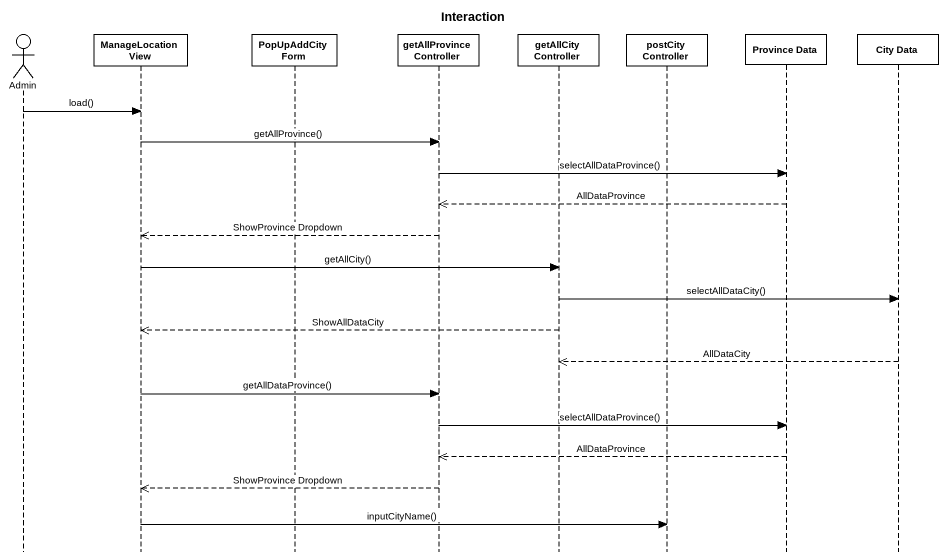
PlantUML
@startuml
title Interaction
hide footbox
actor Admin
participant "ManageLocation View" as ManageLocation_View
participant "PopUpAddCity Form" as PopUpAddCity_Form
participant "getAllProvince Controller" as getAllProvince_Controller
participant "getAllCity Controller" as getAllCity_Controller
participant "postCity Controller" as postCity_Controller
participant "Province Data" as Province_Data
participant "City Data" as City_Data

Admin -> ManageLocation_View : load()
ManageLocation_View -> getAllProvince_Controller : getAllProvince()
getAllProvince_Controller -> Province_Data : selectAllDataProvince()
Province_Data -->> getAllProvince_Controller : AllDataProvince
getAllProvince_Controller -->> ManageLocation_View : ShowProvince Dropdown
ManageLocation_View -> getAllCity_Controller : getAllCity()
getAllCity_Controller -> City_Data : selectAllDataCity()
getAllCity_Controller -->> ManageLocation_View : ShowAllDataCity
City_Data -->> getAllCity_Controller : AllDataCity
ManageLocation_View -> getAllProvince_Controller : getAllDataProvince()
getAllProvince_Controller -> Province_Data : selectAllDataProvince()
Province_Data -->> getAllProvince_Controller : AllDataProvince
getAllProvince_Controller -->> ManageLocation_View : ShowProvince Dropdown
ManageLocation_View -> postCity_Controller : inputCityName()
@enduml
